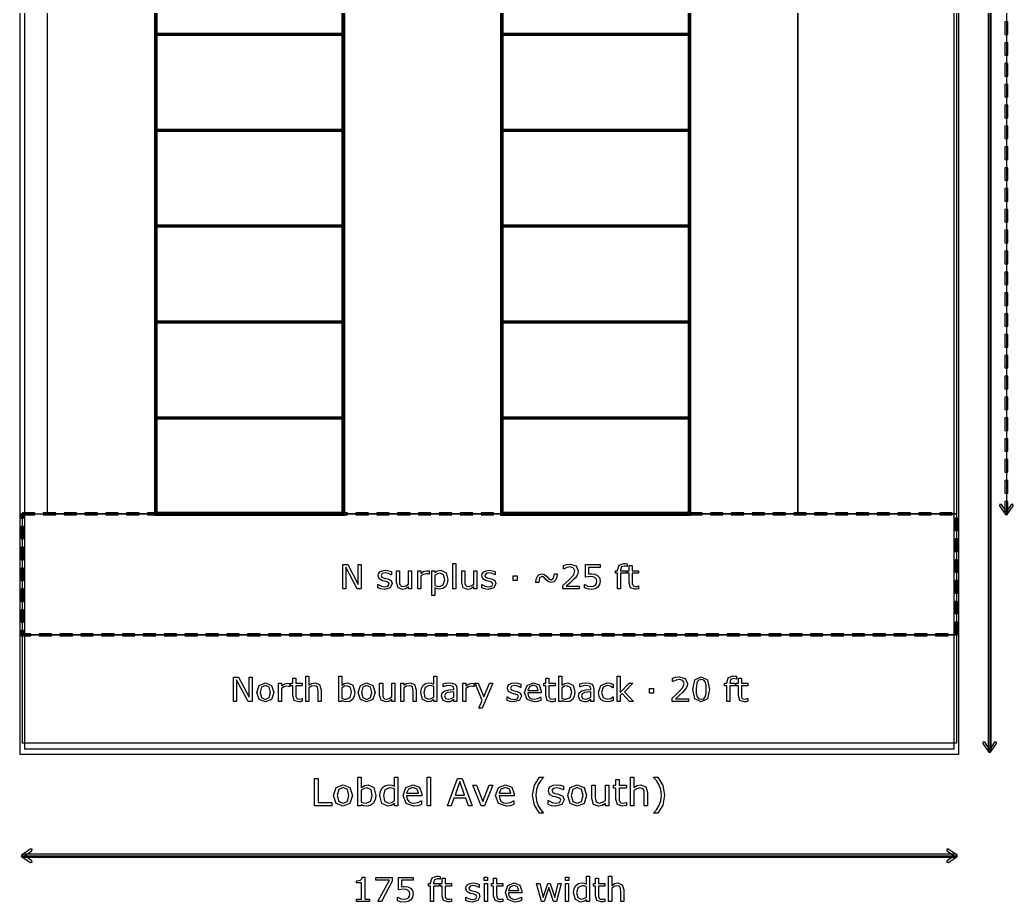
# Model space of a CAD drawing. Extents: x -17 to 192, y 167 to 459.
# Drawn here: x 94.6 to 157.6, y 314 to 370 of the extents above; entities that cross this region are included whole.
import ezdxf

# ---------------------------------------------------------------- set-up
doc = ezdxf.new("R2010")
doc.units = 0
doc.header["$MEASUREMENT"] = 0
doc.layers.add('Layer 1', color=7, linetype='Continuous')

msp = doc.modelspace()

# ---------------------------------------------------------------- linework, layer by layer
at = {"layer": 'Layer 1', "color": 7}
for points in [[(94.562067, 443.071168), (94.562067, 323.426942), (154.145953, 323.426942), (154.145953, 443.071168), (94.562067, 443.071168)], [(94.879361, 442.753876), (153.828659, 442.753876), (153.828659, 323.744236), (94.879361, 323.744236), (94.879361, 442.753876)], [(156.011469, 442.912522), (156.011469, 323.585589), (156.196471, 323.585589), (156.196471, 442.912522), (156.011469, 442.912522)], [(103.094869, 436.125865), (103.094869, 338.574319), (115.186106, 338.574319), (115.186106, 436.125865), (103.094869, 436.125865)], [(125.055258, 436.125865), (125.055258, 338.574319), (137.146495, 338.574319), (137.146495, 436.125865), (125.055258, 436.125865)], [(94.720714, 338.66682), (153.987306, 338.66682), (153.987306, 330.993913), (94.720714, 330.993913), (94.720714, 338.66682)], [(94.654568, 331.258496), (94.654568, 330.927767), (95.24988, 330.927767), (95.24988, 331.060059), (94.78686, 331.060059), (94.78686, 331.258496), (94.654568, 331.258496)]]:
    msp.add_lwpolyline(points, close=True, dxfattribs=at)
for points in [[(156.10397, 442.912522), (156.10397, 323.585589)], [(96.308212, 436.033364), (103.18737, 436.033364), (103.18737, 338.66682), (96.308212, 338.66682), (96.308212, 436.033364)], [(103.18737, 436.033364), (115.093605, 436.033364), (115.093605, 338.66682), (103.18737, 338.66682), (103.18737, 436.033364)], [(103.279871, 435.940863), (115.001104, 435.940863), (115.001104, 338.759321), (103.279871, 338.759321), (103.279871, 435.940863)], [(115.093605, 436.033364), (125.147759, 436.033364), (125.147759, 338.66682), (115.093605, 338.66682), (115.093605, 436.033364)], [(125.147759, 436.033364), (137.053994, 436.033364), (137.053994, 338.66682), (125.147759, 338.66682), (125.147759, 436.033364)], [(125.24026, 435.940863), (136.961493, 435.940863), (136.961493, 338.759321), (125.24026, 338.759321), (125.24026, 435.940863)], [(137.053994, 436.033364), (143.933152, 436.033364), (143.933152, 338.66682), (137.053994, 338.66682), (137.053994, 436.033364)], [(143.933152, 436.033364), (153.987306, 436.033364), (153.987306, 338.66682), (143.933152, 338.66682), (143.933152, 436.033364)], [(157.162302, 436.033364), (157.162302, 338.66682)], [(157.069801, 369.887614), (157.069801, 369.093865), (157.254803, 369.093865), (157.254803, 369.887614), (157.069801, 369.887614)], [(103.18737, 369.146575), (103.18737, 369.041155), (115.093605, 369.041155), (115.093605, 369.146575), (103.18737, 369.146575)], [(103.18737, 369.093865), (115.093605, 369.093865)], [(125.147759, 369.146575), (125.147759, 369.041155), (137.053994, 369.041155), (137.053994, 369.146575), (125.147759, 369.146575)], [(125.147759, 369.093865), (137.053994, 369.093865)], [(157.069801, 368.564699), (157.069801, 367.77095), (157.254803, 367.77095), (157.254803, 368.564699), (157.069801, 368.564699)], [(157.069801, 367.241784), (157.069801, 366.448035), (157.254803, 366.448035), (157.254803, 367.241784), (157.069801, 367.241784)], [(157.069801, 365.918869), (157.069801, 365.12512), (157.254803, 365.12512), (157.254803, 365.918869), (157.069801, 365.918869)], [(157.069801, 364.595954), (157.069801, 363.802205), (157.254803, 363.802205), (157.254803, 364.595954), (157.069801, 364.595954)], [(103.18737, 363.061166), (103.18737, 362.955746), (115.093605, 362.955746), (115.093605, 363.061166), (103.18737, 363.061166)], [(125.147759, 363.061166), (125.147759, 362.955746), (137.053994, 362.955746), (137.053994, 363.061166), (125.147759, 363.061166)], [(157.069801, 363.273039), (157.069801, 362.47929), (157.254803, 362.47929), (157.254803, 363.273039), (157.069801, 363.273039)], [(103.18737, 363.008456), (115.093605, 363.008456)], [(125.147759, 363.008456), (137.053994, 363.008456)], [(157.069801, 361.950124), (157.069801, 361.156375), (157.254803, 361.156375), (157.254803, 361.950124), (157.069801, 361.950124)], [(157.069801, 360.627209), (157.069801, 359.83346), (157.254803, 359.83346), (157.254803, 360.627209), (157.069801, 360.627209)], [(157.069801, 359.304294), (157.069801, 358.510545), (157.254803, 358.510545), (157.254803, 359.304294), (157.069801, 359.304294)], [(157.069801, 357.981379), (157.069801, 357.18763), (157.254803, 357.18763), (157.254803, 357.981379), (157.069801, 357.981379)], [(103.18737, 356.975757), (103.18737, 356.870337), (115.093605, 356.870337), (115.093605, 356.975757), (103.18737, 356.975757)], [(103.18737, 356.923047), (115.093605, 356.923047)], [(125.147759, 356.975757), (125.147759, 356.870337), (137.053994, 356.870337), (137.053994, 356.975757), (125.147759, 356.975757)], [(125.147759, 356.923047), (137.053994, 356.923047)], [(157.069801, 356.658464), (157.069801, 355.864715), (157.254803, 355.864715), (157.254803, 356.658464), (157.069801, 356.658464)], [(157.069801, 355.335549), (157.069801, 354.5418), (157.254803, 354.5418), (157.254803, 355.335549), (157.069801, 355.335549)], [(157.069801, 354.012634), (157.069801, 353.218885), (157.254803, 353.218885), (157.254803, 354.012634), (157.069801, 354.012634)], [(157.069801, 352.689719), (157.069801, 351.89597), (157.254803, 351.89597), (157.254803, 352.689719), (157.069801, 352.689719)], [(157.069801, 351.366804), (157.069801, 350.573055), (157.254803, 350.573055), (157.254803, 351.366804), (157.069801, 351.366804)], [(103.18737, 350.890348), (103.18737, 350.784928), (115.093605, 350.784928), (115.093605, 350.890348), (103.18737, 350.890348)], [(103.18737, 350.837638), (115.093605, 350.837638)], [(125.147759, 350.890348), (125.147759, 350.784928), (137.053994, 350.784928), (137.053994, 350.890348), (125.147759, 350.890348)], [(125.147759, 350.837638), (137.053994, 350.837638)], [(157.069801, 350.043889), (157.069801, 349.25014), (157.254803, 349.25014), (157.254803, 350.043889), (157.069801, 350.043889)], [(157.069801, 348.720974), (157.069801, 347.927225), (157.254803, 347.927225), (157.254803, 348.720974), (157.069801, 348.720974)], [(157.069801, 347.398059), (157.069801, 346.60431), (157.254803, 346.60431), (157.254803, 347.398059), (157.069801, 347.398059)], [(157.069801, 346.075144), (157.069801, 345.281395), (157.254803, 345.281395), (157.254803, 346.075144), (157.069801, 346.075144)], [(103.18737, 344.804939), (103.18737, 344.699519), (115.093605, 344.699519), (115.093605, 344.804939), (103.18737, 344.804939)], [(125.147759, 344.804939), (125.147759, 344.699519), (137.053994, 344.699519), (137.053994, 344.804939), (125.147759, 344.804939)], [(103.18737, 344.752229), (115.093605, 344.752229)], [(125.147759, 344.752229), (137.053994, 344.752229)], [(157.069801, 344.752229), (157.069801, 343.95848), (157.254803, 343.95848), (157.254803, 344.752229), (157.069801, 344.752229)], [(157.069801, 343.429314), (157.069801, 342.635565), (157.254803, 342.635565), (157.254803, 343.429314), (157.069801, 343.429314)], [(157.069801, 342.106399), (157.069801, 341.31265), (157.254803, 341.31265), (157.254803, 342.106399), (157.069801, 342.106399)], [(157.069801, 340.783484), (157.069801, 339.989735), (157.254803, 339.989735), (157.254803, 340.783484), (157.069801, 340.783484)], [(156.753542, 339.280219), (156.73391, 339.184101), (157.10443, 338.628064), (157.162307, 338.597008), (157.220185, 338.628064), (157.590704, 339.184101), (157.571072, 339.280219), (157.474954, 339.261089), (157.162302, 338.792394), (156.84966, 339.261097), (156.753542, 339.280227), (156.753542, 339.280219)], [(157.069801, 339.460569), (157.069801, 338.66682), (157.254803, 338.66682), (157.254803, 339.460569), (157.069801, 339.460569)], [(94.720714, 338.732966), (94.720714, 338.66682), (94.654568, 338.66682), (94.654568, 338.402237), (94.78686, 338.402237), (94.78686, 338.600674), (95.514463, 338.600674), (95.514463, 338.732966), (94.720714, 338.732966)], [(96.043629, 338.732966), (96.043629, 338.600674), (96.837378, 338.600674), (96.837378, 338.732966), (96.043629, 338.732966)], [(97.366544, 338.732966), (97.366544, 338.600674), (98.160293, 338.600674), (98.160293, 338.732966), (97.366544, 338.732966)], [(98.689459, 338.732966), (98.689459, 338.600674), (99.483208, 338.600674), (99.483208, 338.732966), (98.689459, 338.732966)], [(100.012374, 338.732966), (100.012374, 338.600674), (100.806123, 338.600674), (100.806123, 338.732966), (100.012374, 338.732966)], [(101.335289, 338.732966), (101.335289, 338.600674), (102.129038, 338.600674), (102.129038, 338.732966), (101.335289, 338.732966)], [(102.658204, 338.732966), (102.658204, 338.600674), (103.451953, 338.600674), (103.451953, 338.732966), (102.658204, 338.732966)], [(103.981119, 338.732966), (103.981119, 338.600674), (104.774868, 338.600674), (104.774868, 338.732966), (103.981119, 338.732966)], [(105.304034, 338.732966), (105.304034, 338.600674), (106.097783, 338.600674), (106.097783, 338.732966), (105.304034, 338.732966)], [(106.626949, 338.732966), (106.626949, 338.600674), (107.420698, 338.600674), (107.420698, 338.732966), (106.626949, 338.732966)], [(107.949864, 338.732966), (107.949864, 338.600674), (108.743613, 338.600674), (108.743613, 338.732966), (107.949864, 338.732966)], [(109.272779, 338.732966), (109.272779, 338.600674), (110.066528, 338.600674), (110.066528, 338.732966), (109.272779, 338.732966)], [(110.595694, 338.732966), (110.595694, 338.600674), (111.389443, 338.600674), (111.389443, 338.732966), (110.595694, 338.732966)], [(111.918609, 338.732966), (111.918609, 338.600674), (112.712358, 338.600674), (112.712358, 338.732966), (111.918609, 338.732966)], [(113.241524, 338.732966), (113.241524, 338.600674), (114.035273, 338.600674), (114.035273, 338.732966), (113.241524, 338.732966)], [(114.564439, 338.732966), (114.564439, 338.600674), (115.358188, 338.600674), (115.358188, 338.732966), (114.564439, 338.732966)], [(115.887354, 338.732966), (115.887354, 338.600674), (116.681103, 338.600674), (116.681103, 338.732966), (115.887354, 338.732966)], [(117.210269, 338.732966), (117.210269, 338.600674), (118.004018, 338.600674), (118.004018, 338.732966), (117.210269, 338.732966)], [(118.533184, 338.732966), (118.533184, 338.600674), (119.326933, 338.600674), (119.326933, 338.732966), (118.533184, 338.732966)], [(119.856099, 338.732966), (119.856099, 338.600674), (120.649848, 338.600674), (120.649848, 338.732966), (119.856099, 338.732966)], [(121.179014, 338.732966), (121.179014, 338.600674), (121.972763, 338.600674), (121.972763, 338.732966), (121.179014, 338.732966)], [(122.501929, 338.732966), (122.501929, 338.600674), (123.295678, 338.600674), (123.295678, 338.732966), (122.501929, 338.732966)], [(123.824844, 338.732966), (123.824844, 338.600674), (124.618593, 338.600674), (124.618593, 338.732966), (123.824844, 338.732966)], [(125.147759, 338.732966), (125.147759, 338.600674), (125.941508, 338.600674), (125.941508, 338.732966), (125.147759, 338.732966)], [(126.470674, 338.732966), (126.470674, 338.600674), (127.264423, 338.600674), (127.264423, 338.732966), (126.470674, 338.732966)], [(127.793589, 338.732966), (127.793589, 338.600674), (128.587338, 338.600674), (128.587338, 338.732966), (127.793589, 338.732966)], [(129.116504, 338.732966), (129.116504, 338.600674), (129.910253, 338.600674), (129.910253, 338.732966), (129.116504, 338.732966)], [(130.439419, 338.732966), (130.439419, 338.600674), (131.233168, 338.600674), (131.233168, 338.732966), (130.439419, 338.732966)], [(131.762334, 338.732966), (131.762334, 338.600674), (132.556083, 338.600674), (132.556083, 338.732966), (131.762334, 338.732966)], [(133.085249, 338.732966), (133.085249, 338.600674), (133.878998, 338.600674), (133.878998, 338.732966), (133.085249, 338.732966)], [(134.408164, 338.732966), (134.408164, 338.600674), (135.201913, 338.600674), (135.201913, 338.732966), (134.408164, 338.732966)], [(135.731079, 338.732966), (135.731079, 338.600674), (136.524828, 338.600674), (136.524828, 338.732966), (135.731079, 338.732966)], [(137.053994, 338.732966), (137.053994, 338.600674), (137.847743, 338.600674), (137.847743, 338.732966), (137.053994, 338.732966)], [(138.376909, 338.732966), (138.376909, 338.600674), (139.170658, 338.600674), (139.170658, 338.732966), (138.376909, 338.732966)], [(139.699824, 338.732966), (139.699824, 338.600674), (140.493573, 338.600674), (140.493573, 338.732966), (139.699824, 338.732966)], [(141.022739, 338.732966), (141.022739, 338.600674), (141.816488, 338.600674), (141.816488, 338.732966), (141.022739, 338.732966)], [(142.345654, 338.732966), (142.345654, 338.600674), (143.139403, 338.600674), (143.139403, 338.732966), (142.345654, 338.732966)], [(143.668569, 338.732966), (143.668569, 338.600674), (144.462318, 338.600674), (144.462318, 338.732966), (143.668569, 338.732966)], [(144.991484, 338.732966), (144.991484, 338.600674), (145.785233, 338.600674), (145.785233, 338.732966), (144.991484, 338.732966)], [(146.314399, 338.732966), (146.314399, 338.600674), (147.108148, 338.600674), (147.108148, 338.732966), (146.314399, 338.732966)], [(147.637314, 338.732966), (147.637314, 338.600674), (148.431063, 338.600674), (148.431063, 338.732966), (147.637314, 338.732966)], [(148.960229, 338.732966), (148.960229, 338.600674), (149.753978, 338.600674), (149.753978, 338.732966), (148.960229, 338.732966)], [(150.283144, 338.732966), (150.283144, 338.600674), (151.076893, 338.600674), (151.076893, 338.732966), (150.283144, 338.732966)], [(151.606059, 338.732966), (151.606059, 338.600674), (152.399808, 338.600674), (152.399808, 338.732966), (151.606059, 338.732966)], [(152.928974, 338.732966), (152.928974, 338.600674), (153.722723, 338.600674), (153.722723, 338.732966), (152.928974, 338.732966)], [(94.654568, 337.873071), (94.654568, 337.079322), (94.78686, 337.079322), (94.78686, 337.873071), (94.654568, 337.873071)], [(153.92116, 338.402237), (153.92116, 337.608488), (154.053452, 337.608488), (154.053452, 338.402237), (153.92116, 338.402237)], [(153.92116, 337.079322), (153.92116, 336.285573), (154.053452, 336.285573), (154.053452, 337.079322), (153.92116, 337.079322)], [(94.654568, 336.550156), (94.654568, 335.756407), (94.78686, 335.756407), (94.78686, 336.550156), (94.654568, 336.550156)], [(116.225316, 333.904326), (115.972103, 333.904326), (115.242433, 335.280986), (115.242433, 333.904326), (115.051229, 333.904326), (115.051229, 335.443249), (115.368523, 335.443249), (116.034116, 334.18648), (116.034116, 335.443249), (116.225316, 335.443249), (116.225316, 333.904326)], [(122.22391, 333.904326), (122.029606, 333.904326), (122.029606, 335.512496), (122.22391, 335.512496), (122.22391, 333.904326)], [(130.058046, 333.904326), (129.016251, 333.904326), (129.016251, 334.120334), (129.233294, 334.306368), (129.436898, 334.49137), (129.708715, 334.796259), (129.782094, 335.041207), (129.702513, 335.228276), (129.482372, 335.296488), (129.278767, 335.263415), (129.064828, 335.16213), (129.054483, 335.16213), (129.054483, 335.37917), (129.249822, 335.445316), (129.487531, 335.475288), (129.858569, 335.360567), (129.992927, 335.051542), (129.9702, 334.88721), (129.905088, 334.743552), (129.810003, 334.617459), (129.678746, 334.48), (129.450336, 334.269162), (129.230195, 334.08106), (130.058049, 334.08106), (130.058046, 333.904326)], [(131.391299, 334.393185), (131.352024, 334.187512), (131.244537, 334.022147), (131.066769, 333.910528), (130.82906, 333.872288), (130.586181, 333.899159), (130.388775, 333.962204), (130.388775, 334.180278), (130.403248, 334.180278), (130.601685, 334.088293), (130.824927, 334.051088), (130.966521, 334.071751), (131.08951, 334.144099), (131.157722, 334.250551), (131.181508, 334.394212), (131.153603, 334.528573), (131.078154, 334.616422), (130.946897, 334.671199), (130.775331, 334.687735), (130.599632, 334.675326), (130.454937, 334.650535), (130.454937, 335.443252), (131.380977, 335.443252), (131.380977, 335.262383), (130.654409, 335.262383), (130.654409, 334.853107), (130.745359, 334.859299), (130.825975, 334.861415), (131.045081, 334.83972), (131.217682, 334.765306), (131.345838, 334.618544), (131.391315, 334.393236), (131.391299, 334.393185)], [(133.09765, 335.324393), (133.087305, 335.324393), (133.003591, 335.342993), (132.91264, 335.353339), (132.73074, 335.29753), (132.674928, 335.098058), (132.674928, 335.058784), (133.025294, 335.058784), (133.025294, 334.895486), (132.68113, 334.895486), (132.68113, 333.904326), (132.486826, 333.904326), (132.486826, 334.895478), (132.355569, 334.895478), (132.355569, 335.058776), (132.486826, 335.058776), (132.486826, 335.097016), (132.589145, 335.412243), (132.884735, 335.52283), (133.001522, 335.516639), (133.097639, 335.502167), (133.09765, 335.324393)], [(133.820086, 333.914661), (133.700198, 333.890901), (133.585475, 333.881588), (133.316759, 333.976674), (133.224774, 334.281563), (133.224774, 334.895478), (133.093517, 334.895478), (133.093517, 335.058776), (133.224774, 335.058776), (133.224774, 335.390539), (133.419079, 335.390539), (133.419079, 335.058776), (133.820086, 335.058776), (133.820086, 334.895478), (133.419079, 334.895478), (133.419079, 334.369413), (133.423206, 334.226787), (133.452146, 334.131703), (133.514157, 334.070725), (133.636113, 334.052125), (133.735332, 334.065566), (133.809746, 334.089325), (133.820091, 334.089325), (133.820086, 333.914661)], [(153.92116, 335.756407), (153.92116, 334.962658), (154.053452, 334.962658), (154.053452, 335.756407), (153.92116, 335.756407)], [(94.654568, 335.227241), (94.654568, 334.433492), (94.78686, 334.433492), (94.78686, 335.227241), (94.654568, 335.227241)], [(118.187985, 334.237121), (118.056728, 333.977705), (117.70016, 333.87642), (117.464517, 333.906392), (117.285717, 333.973573), (117.285717, 334.191647), (117.296063, 334.191647), (117.500702, 334.08106), (117.716707, 334.040753), (117.917211, 334.082094), (117.989559, 334.212316), (117.950284, 334.315671), (117.79939, 334.375614), (117.690871, 334.39731), (117.569946, 334.424181), (117.35394, 334.542005), (117.290895, 334.734241), (117.319833, 334.868599), (117.409751, 334.981253), (117.55651, 335.057736), (117.757017, 335.086673), (117.965788, 335.060824), (118.142522, 334.999848), (118.142522, 334.792108), (118.132177, 334.792108), (117.95131, 334.884093), (117.742539, 334.922333), (117.562704, 334.880992), (117.489325, 334.760069), (117.533767, 334.652583), (117.674326, 334.593671), (117.794214, 334.568879), (117.905837, 334.546151), (118.114608, 334.439699), (118.187988, 334.237126), (118.187985, 334.237121)], [(119.423051, 333.904326), (119.228749, 333.904326), (119.228749, 334.032485), (119.040646, 333.913629), (118.842209, 333.872288), (118.559023, 333.982875), (118.457736, 334.309469), (118.457736, 335.058776), (118.65204, 335.058776), (118.65204, 334.401454), (118.660295, 334.250557), (118.695434, 334.144104), (118.767782, 334.077959), (118.896972, 334.057295), (119.061302, 334.096567), (119.228736, 334.19682), (119.228736, 335.058781), (119.423037, 335.058781), (119.423051, 333.904326)], [(120.525825, 334.846903), (120.51548, 334.846903), (120.430728, 334.861376), (120.334611, 334.866535), (120.160978, 334.826228), (119.999749, 334.723909), (119.999749, 333.904326), (119.805445, 333.904326), (119.805445, 335.058776), (119.999749, 335.058776), (119.999749, 334.888244), (120.203354, 335.019501), (120.38422, 335.058776), (120.457602, 335.05568), (120.525814, 335.046393), (120.525825, 334.846903)], [(121.724716, 334.495505), (121.68441, 334.238156), (121.570721, 334.041785), (121.40949, 333.922929), (121.214153, 333.881588), (121.050855, 333.90122), (120.903062, 333.962198), (120.903062, 333.478509), (120.70876, 333.478509), (120.70876, 335.05877), (120.903062, 335.05877), (120.903062, 334.937848), (121.076694, 335.046369), (121.2834, 335.090811), (121.607927, 334.932681), (121.724716, 334.4955), (121.724716, 334.495505)], [(121.524213, 334.490346), (121.4529, 334.802472), (121.233791, 334.905826), (121.065325, 334.869652), (120.903062, 334.774566), (120.903062, 334.120345), (121.044656, 334.069701), (121.180049, 334.05626), (121.433262, 334.165813), (121.524213, 334.49034), (121.524213, 334.490346)], [(123.565428, 333.904326), (123.371126, 333.904326), (123.371126, 334.032485), (123.183024, 333.913629), (122.984587, 333.872288), (122.701401, 333.982875), (122.600113, 334.309469), (122.600113, 335.058776), (122.794418, 335.058776), (122.794418, 334.401454), (122.802673, 334.250557), (122.837812, 334.144104), (122.910159, 334.077959), (123.03935, 334.057295), (123.20368, 334.096567), (123.371113, 334.19682), (123.371113, 335.058781), (123.565415, 335.058781), (123.565428, 333.904326)], [(124.772588, 334.237121), (124.641331, 333.977705), (124.284763, 333.87642), (124.04912, 333.906392), (123.870318, 333.973573), (123.870318, 334.191647), (123.880663, 334.191647), (124.0853, 334.08106), (124.301308, 334.040753), (124.501811, 334.082094), (124.574159, 334.212316), (124.534884, 334.315671), (124.38399, 334.375614), (124.275469, 334.39731), (124.154546, 334.424181), (123.938541, 334.542005), (123.875496, 334.734241), (123.904433, 334.868599), (123.994349, 334.981253), (124.141111, 335.057736), (124.341614, 335.086673), (124.550389, 335.060824), (124.727122, 334.999848), (124.727122, 334.792108), (124.716777, 334.792108), (124.535911, 334.884093), (124.327139, 334.922333), (124.147305, 334.880992), (124.073925, 334.760069), (124.118364, 334.652583), (124.258924, 334.593671), (124.378815, 334.568879), (124.490434, 334.546151), (124.699209, 334.439699), (124.772588, 334.237126), (124.772588, 334.237121)], [(126.11204, 334.432457), (125.865028, 334.432457), (125.865028, 334.724946), (126.11204, 334.724946), (126.11204, 334.432457)], [(128.656585, 334.862405), (128.632799, 334.660869), (128.565621, 334.484136), (128.450898, 334.359078), (128.280366, 334.313604), (128.107768, 334.353911), (127.945505, 334.500672), (127.792541, 334.662936), (127.693323, 334.696009), (127.544495, 334.605058), (127.483516, 334.31257), (127.310918, 334.31257), (127.333646, 334.513073), (127.400823, 334.690841), (127.516579, 334.81383), (127.687113, 334.861373), (127.858676, 334.821064), (128.023009, 334.674305), (128.158401, 334.525477), (128.274156, 334.478969), (128.430218, 334.583354), (128.48396, 334.862405), (128.656585, 334.862405)], [(153.92116, 334.433492), (153.92116, 333.639743), (154.053452, 333.639743), (154.053452, 334.433492), (153.92116, 334.433492)], [(94.654568, 333.904326), (94.654568, 333.110577), (94.78686, 333.110577), (94.78686, 333.904326), (94.654568, 333.904326)], [(153.92116, 333.110577), (153.92116, 332.316828), (154.053452, 332.316828), (154.053452, 333.110577), (153.92116, 333.110577)], [(94.654568, 332.581411), (94.654568, 331.787662), (94.78686, 331.787662), (94.78686, 332.581411), (94.654568, 332.581411)], [(153.92116, 331.787662), (153.92116, 330.993913), (154.053452, 330.993913), (154.053452, 331.787662), (153.92116, 331.787662)], [(94.720714, 330.993913), (153.987306, 330.993913), (153.987306, 324.114755), (94.720714, 324.114755), (94.720714, 330.993913)], [(95.779046, 331.060059), (95.779046, 330.927767), (96.572795, 330.927767), (96.572795, 331.060059), (95.779046, 331.060059)], [(97.101961, 331.060059), (97.101961, 330.927767), (97.89571, 330.927767), (97.89571, 331.060059), (97.101961, 331.060059)], [(98.424876, 331.060059), (98.424876, 330.927767), (99.218625, 330.927767), (99.218625, 331.060059), (98.424876, 331.060059)], [(99.747791, 331.060059), (99.747791, 330.927767), (100.54154, 330.927767), (100.54154, 331.060059), (99.747791, 331.060059)], [(101.070706, 331.060059), (101.070706, 330.927767), (101.864455, 330.927767), (101.864455, 331.060059), (101.070706, 331.060059)], [(102.393621, 331.060059), (102.393621, 330.927767), (103.18737, 330.927767), (103.18737, 331.060059), (102.393621, 331.060059)], [(103.716536, 331.060059), (103.716536, 330.927767), (104.510285, 330.927767), (104.510285, 331.060059), (103.716536, 331.060059)], [(105.039451, 331.060059), (105.039451, 330.927767), (105.8332, 330.927767), (105.8332, 331.060059), (105.039451, 331.060059)], [(106.362366, 331.060059), (106.362366, 330.927767), (107.156115, 330.927767), (107.156115, 331.060059), (106.362366, 331.060059)], [(107.685281, 331.060059), (107.685281, 330.927767), (108.47903, 330.927767), (108.47903, 331.060059), (107.685281, 331.060059)], [(109.008196, 331.060059), (109.008196, 330.927767), (109.801945, 330.927767), (109.801945, 331.060059), (109.008196, 331.060059)], [(110.331111, 331.060059), (110.331111, 330.927767), (111.12486, 330.927767), (111.12486, 331.060059), (110.331111, 331.060059)], [(111.654026, 331.060059), (111.654026, 330.927767), (112.447775, 330.927767), (112.447775, 331.060059), (111.654026, 331.060059)], [(112.976941, 331.060059), (112.976941, 330.927767), (113.77069, 330.927767), (113.77069, 331.060059), (112.976941, 331.060059)], [(114.299856, 331.060059), (114.299856, 330.927767), (115.093605, 330.927767), (115.093605, 331.060059), (114.299856, 331.060059)], [(115.622771, 331.060059), (115.622771, 330.927767), (116.41652, 330.927767), (116.41652, 331.060059), (115.622771, 331.060059)], [(116.945686, 331.060059), (116.945686, 330.927767), (117.739435, 330.927767), (117.739435, 331.060059), (116.945686, 331.060059)], [(118.268601, 331.060059), (118.268601, 330.927767), (119.06235, 330.927767), (119.06235, 331.060059), (118.268601, 331.060059)], [(119.591516, 331.060059), (119.591516, 330.927767), (120.385265, 330.927767), (120.385265, 331.060059), (119.591516, 331.060059)], [(120.914431, 331.060059), (120.914431, 330.927767), (121.70818, 330.927767), (121.70818, 331.060059), (120.914431, 331.060059)], [(122.237346, 331.060059), (122.237346, 330.927767), (123.031095, 330.927767), (123.031095, 331.060059), (122.237346, 331.060059)], [(123.560261, 331.060059), (123.560261, 330.927767), (124.35401, 330.927767), (124.35401, 331.060059), (123.560261, 331.060059)], [(124.883176, 331.060059), (124.883176, 330.927767), (125.676925, 330.927767), (125.676925, 331.060059), (124.883176, 331.060059)], [(126.206091, 331.060059), (126.206091, 330.927767), (126.99984, 330.927767), (126.99984, 331.060059), (126.206091, 331.060059)], [(127.529006, 331.060059), (127.529006, 330.927767), (128.322755, 330.927767), (128.322755, 331.060059), (127.529006, 331.060059)], [(128.851921, 331.060059), (128.851921, 330.927767), (129.64567, 330.927767), (129.64567, 331.060059), (128.851921, 331.060059)], [(130.174836, 331.060059), (130.174836, 330.927767), (130.968585, 330.927767), (130.968585, 331.060059), (130.174836, 331.060059)], [(131.497751, 331.060059), (131.497751, 330.927767), (132.2915, 330.927767), (132.2915, 331.060059), (131.497751, 331.060059)], [(132.820666, 331.060059), (132.820666, 330.927767), (133.614415, 330.927767), (133.614415, 331.060059), (132.820666, 331.060059)], [(134.143581, 331.060059), (134.143581, 330.927767), (134.93733, 330.927767), (134.93733, 331.060059), (134.143581, 331.060059)], [(135.466496, 331.060059), (135.466496, 330.927767), (136.260245, 330.927767), (136.260245, 331.060059), (135.466496, 331.060059)], [(136.789411, 331.060059), (136.789411, 330.927767), (137.58316, 330.927767), (137.58316, 331.060059), (136.789411, 331.060059)], [(138.112326, 331.060059), (138.112326, 330.927767), (138.906075, 330.927767), (138.906075, 331.060059), (138.112326, 331.060059)], [(139.435241, 331.060059), (139.435241, 330.927767), (140.22899, 330.927767), (140.22899, 331.060059), (139.435241, 331.060059)], [(140.758156, 331.060059), (140.758156, 330.927767), (141.551905, 330.927767), (141.551905, 331.060059), (140.758156, 331.060059)], [(142.081071, 331.060059), (142.081071, 330.927767), (142.87482, 330.927767), (142.87482, 331.060059), (142.081071, 331.060059)], [(143.403986, 331.060059), (143.403986, 330.927767), (144.197735, 330.927767), (144.197735, 331.060059), (143.403986, 331.060059)], [(144.726901, 331.060059), (144.726901, 330.927767), (145.52065, 330.927767), (145.52065, 331.060059), (144.726901, 331.060059)], [(146.049816, 331.060059), (146.049816, 330.927767), (146.843565, 330.927767), (146.843565, 331.060059), (146.049816, 331.060059)], [(147.372731, 331.060059), (147.372731, 330.927767), (148.16648, 330.927767), (148.16648, 331.060059), (147.372731, 331.060059)], [(148.695646, 331.060059), (148.695646, 330.927767), (149.489395, 330.927767), (149.489395, 331.060059), (148.695646, 331.060059)], [(150.018561, 331.060059), (150.018561, 330.927767), (150.81231, 330.927767), (150.81231, 331.060059), (150.018561, 331.060059)], [(151.341476, 331.060059), (151.341476, 330.927767), (152.135225, 330.927767), (152.135225, 331.060059), (151.341476, 331.060059)], [(152.664391, 331.060059), (152.664391, 330.927767), (153.45814, 330.927767), (153.45814, 331.060059), (152.664391, 331.060059)], [(109.296549, 326.760585), (109.043335, 326.760585), (108.313666, 328.137245), (108.313666, 326.760585), (108.122462, 326.760585), (108.122462, 328.299508), (108.439755, 328.299508), (109.105348, 327.042739), (109.105348, 328.299508), (109.296549, 328.299508), (109.296549, 326.760585)], [(110.674241, 327.337294), (110.529548, 326.891842), (110.141976, 326.728547), (109.752336, 326.891842), (109.608675, 327.337294), (109.752336, 327.782743), (110.141976, 327.947076), (110.529548, 327.782743), (110.674241, 327.337294), (110.674241, 327.337294)], [(110.473737, 327.337294), (110.385888, 327.670089), (110.141976, 327.779642), (109.895996, 327.670089), (109.809179, 327.337294), (109.897028, 327.007597), (110.141976, 326.895977), (110.384853, 327.006565), (110.473737, 327.337294), (110.473737, 327.337294)], [(111.695367, 327.703162), (111.685022, 327.703162), (111.600271, 327.717635), (111.504153, 327.722794), (111.33052, 327.682487), (111.169291, 327.580168), (111.169291, 326.760585), (110.974987, 326.760585), (110.974987, 327.915035), (111.169291, 327.915035), (111.169291, 327.744503), (111.372896, 327.87576), (111.553762, 327.915035), (111.627144, 327.911939), (111.695357, 327.902652), (111.695367, 327.703162)], [(112.477747, 326.77092), (112.357859, 326.74716), (112.243136, 326.737847), (111.97442, 326.832933), (111.882435, 327.137822), (111.882435, 327.751737), (111.751178, 327.751737), (111.751178, 327.915035), (111.882435, 327.915035), (111.882435, 328.246798), (112.07674, 328.246798), (112.07674, 327.915035), (112.477747, 327.915035), (112.477747, 327.751737), (112.07674, 327.751737), (112.07674, 327.225672), (112.080867, 327.083046), (112.109807, 326.987962), (112.171818, 326.926984), (112.293774, 326.908384), (112.392993, 326.921825), (112.467407, 326.945584), (112.477752, 326.945584), (112.477747, 326.77092)], [(113.677673, 326.760585), (113.483369, 326.760585), (113.483369, 327.41791), (113.474082, 327.566738), (113.439974, 327.676291), (113.365561, 327.74037), (113.239471, 327.762066), (113.073072, 327.722791), (112.906673, 327.622538), (112.906673, 326.760585), (112.712358, 326.760585), (112.712358, 328.368755), (112.90666, 328.368755), (112.90666, 327.786879), (113.094762, 327.9047), (113.294234, 327.947076), (113.579486, 327.834419), (113.677673, 327.509892), (113.677673, 326.760585)], [(115.811906, 327.346594), (115.770564, 327.086146), (115.661011, 326.891842), (115.499782, 326.768853), (115.306512, 326.728547), (115.134946, 326.752306), (114.990251, 326.814319), (114.97785, 326.760585), (114.795949, 326.760585), (114.795949, 328.368755), (114.990251, 328.368755), (114.990251, 327.794112), (115.163884, 327.903666), (115.370589, 327.947076), (115.69305, 327.78998), (115.811906, 327.346594), (115.811906, 327.346594)], [(115.611402, 327.341435), (115.54319, 327.654595), (115.323049, 327.762082), (115.151483, 327.724874), (114.990251, 327.630822), (114.990251, 326.969365), (115.131845, 326.917689), (115.267238, 326.903216), (115.519417, 327.008637), (115.611402, 327.341432), (115.611402, 327.341435)], [(117.098647, 327.337307), (116.953954, 326.891855), (116.566382, 326.72856), (116.176742, 326.891855), (116.033081, 327.337307), (116.176742, 327.782756), (116.566382, 327.947089), (116.953954, 327.782756), (117.098647, 327.337307), (117.098647, 327.337307)], [(116.898143, 327.337307), (116.810294, 327.670102), (116.566382, 327.779656), (116.320402, 327.670102), (116.233585, 327.337307), (116.321434, 327.00761), (116.566382, 326.895991), (116.809259, 327.006578), (116.898143, 327.337307), (116.898143, 327.337307)], [(118.35645, 326.760585), (118.162149, 326.760585), (118.162149, 326.888744), (117.974046, 326.769888), (117.775609, 326.728547), (117.492423, 326.839134), (117.391135, 327.165728), (117.391135, 327.915035), (117.58544, 327.915035), (117.58544, 327.257713), (117.593695, 327.106816), (117.628834, 327.000363), (117.701182, 326.934218), (117.830372, 326.913554), (117.994702, 326.952826), (118.162135, 327.053079), (118.162135, 327.91504), (118.356437, 327.91504), (118.35645, 326.760585)], [(119.70417, 326.760585), (119.509868, 326.760585), (119.509868, 327.41791), (119.500555, 327.566738), (119.466448, 327.676291), (119.392034, 327.74037), (119.265944, 327.762066), (119.099545, 327.722791), (118.933149, 327.622538), (118.933149, 326.760585), (118.738844, 326.760585), (118.738844, 327.915035), (118.933149, 327.915035), (118.933149, 327.786879), (119.121251, 327.9047), (119.320721, 327.947076), (119.605975, 327.834419), (119.70416, 327.509892), (119.70417, 326.760585)], [(121.014684, 326.760585), (120.82038, 326.760585), (120.82038, 326.881507), (120.645713, 326.768853), (120.44831, 326.728547), (120.119647, 326.887709), (119.998725, 327.329026), (120.040066, 327.590508), (120.153755, 327.785844), (120.317053, 327.905735), (120.511355, 327.947076), (120.672586, 327.927444), (120.82038, 327.868532), (120.82038, 328.36876), (121.014684, 328.36876), (121.014684, 326.760585)], [(120.82038, 327.044805), (120.82038, 327.707297), (120.67982, 327.755872), (120.544428, 327.769313), (120.290179, 327.655624), (120.199229, 327.333164), (120.26951, 327.020006), (120.494818, 326.913554), (120.662249, 326.949725), (120.82038, 327.044811), (120.82038, 327.044805)], [(122.294189, 326.760585), (122.100919, 326.760585), (122.100919, 326.883574), (122.030641, 326.833964), (121.945892, 326.784355), (121.83427, 326.745083), (121.686476, 326.728547), (121.421893, 326.831898), (121.313372, 327.095449), (121.369183, 327.307322), (121.530412, 327.435478), (121.783628, 327.498523), (122.100919, 327.523314), (122.100919, 327.553286), (122.07716, 327.662842), (122.011014, 327.731054), (121.911795, 327.763093), (121.790873, 327.771348), (121.620341, 327.750684), (121.426037, 327.692806), (121.415691, 327.692806), (121.415691, 327.890209), (121.580021, 327.924316), (121.791897, 327.942916), (122.003769, 327.922253), (122.160866, 327.854038), (122.260084, 327.731049), (122.294189, 327.543981), (122.294189, 326.760585)], [(123.388695, 327.703162), (123.37835, 327.703162), (123.293601, 327.717635), (123.197483, 327.722794), (123.023851, 327.682487), (122.862619, 327.580168), (122.862619, 326.760585), (122.668317, 326.760585), (122.668317, 327.915035), (122.862619, 327.915035), (122.862619, 327.744503), (123.066224, 327.87576), (123.247093, 327.915035), (123.320472, 327.911939), (123.388684, 327.902652), (123.388695, 327.703162)], [(124.570018, 327.915035), (123.896157, 326.334773), (123.688417, 326.334773), (123.903391, 326.816396), (123.443471, 327.915035), (123.654312, 327.915035), (124.008811, 327.059275), (124.366411, 327.915035), (124.570018, 327.915035)], [(126.393159, 327.09338), (126.261902, 326.833964), (125.905334, 326.732679), (125.669691, 326.762651), (125.490889, 326.829832), (125.490889, 327.047906), (125.501234, 327.047906), (125.70587, 326.937319), (125.921879, 326.897012), (126.122382, 326.938353), (126.19473, 327.068575), (126.155455, 327.17193), (126.004561, 327.231873), (125.896039, 327.253569), (125.775117, 327.28044), (125.559111, 327.398264), (125.496067, 327.5905), (125.525004, 327.724858), (125.61492, 327.837512), (125.761682, 327.913995), (125.962185, 327.942932), (126.17096, 327.917083), (126.347693, 327.856107), (126.347693, 327.648367), (126.337348, 327.648367), (126.156482, 327.740352), (125.94771, 327.778592), (125.767875, 327.737251), (125.694496, 327.616328), (125.738935, 327.508842), (125.879495, 327.44993), (125.999386, 327.425138), (126.111005, 327.40241), (126.31978, 327.295958), (126.393159, 327.093385), (126.393159, 327.09338)], [(127.637527, 327.317657), (126.786933, 327.317657), (126.818974, 327.13162), (126.906823, 327.00243), (127.033947, 326.928016), (127.197243, 326.903224), (127.43392, 326.949733), (127.604454, 327.042752), (127.6148, 327.042752), (127.6148, 326.830879), (127.414296, 326.761633), (127.199322, 326.733727), (126.75077, 326.888757), (126.589541, 327.331105), (126.743536, 327.78069), (127.150745, 327.947089), (127.510414, 327.810662), (127.637538, 327.42309), (127.637527, 327.317657)], [(127.44839, 327.466485), (127.370875, 327.703162), (127.1404, 327.786879), (126.891319, 327.694894), (126.786933, 327.466485), (127.44839, 327.466485)], [(128.531527, 326.77092), (128.411639, 326.74716), (128.296916, 326.737847), (128.0282, 326.832933), (127.936215, 327.137822), (127.936215, 327.751737), (127.804958, 327.751737), (127.804958, 327.915035), (127.936215, 327.915035), (127.936215, 328.246798), (128.13052, 328.246798), (128.13052, 327.915035), (128.531527, 327.915035), (128.531527, 327.751737), (128.13052, 327.751737), (128.13052, 327.225672), (128.134647, 327.083046), (128.163587, 326.987962), (128.225597, 326.926984), (128.347554, 326.908384), (128.446773, 326.921825), (128.521187, 326.945584), (128.531532, 326.945584), (128.531527, 326.77092)], [(129.782094, 327.346594), (129.740753, 327.086146), (129.6312, 326.891842), (129.469971, 326.768853), (129.276701, 326.728547), (129.105135, 326.752306), (128.960442, 326.814319), (128.948039, 326.760585), (128.766138, 326.760585), (128.766138, 328.368755), (128.960442, 328.368755), (128.960442, 327.794112), (129.134075, 327.903666), (129.34078, 327.947076), (129.663241, 327.78998), (129.782094, 327.346594), (129.782094, 327.346594)], [(129.581591, 327.341435), (129.513378, 327.654595), (129.293238, 327.762082), (129.121671, 327.724874), (128.960442, 327.630822), (128.960442, 326.969365), (129.102034, 326.917689), (129.237426, 326.903216), (129.489608, 327.008637), (129.581591, 327.341432), (129.581591, 327.341435)], [(130.982021, 326.760585), (130.788751, 326.760585), (130.788751, 326.883574), (130.718472, 326.833964), (130.633721, 326.784355), (130.522101, 326.745083), (130.374308, 326.728547), (130.109725, 326.831898), (130.001203, 327.095449), (130.057015, 327.307322), (130.218243, 327.435478), (130.471457, 327.498523), (130.788751, 327.523314), (130.788751, 327.553286), (130.764991, 327.662842), (130.698845, 327.731054), (130.599627, 327.763093), (130.478704, 327.771348), (130.308173, 327.750684), (130.113868, 327.692806), (130.103523, 327.692806), (130.103523, 327.890209), (130.267853, 327.924316), (130.479726, 327.942916), (130.691598, 327.922253), (130.848695, 327.854038), (130.947913, 327.731049), (130.982021, 327.543981), (130.982021, 326.760585)], [(132.209852, 326.832933), (132.024851, 326.760585), (131.839849, 326.734735), (131.610405, 326.770909), (131.431605, 326.882531), (131.314816, 327.070634), (131.273475, 327.336249), (131.428504, 327.780666), (131.839849, 327.941895), (132.034151, 327.913992), (132.209852, 327.845777), (132.209852, 327.629772), (132.199507, 327.629772), (132.01554, 327.736224), (131.831573, 327.773433), (131.570091, 327.66181), (131.475005, 327.336249), (131.568022, 327.014823), (131.831573, 326.903201), (131.951461, 326.918705), (132.061016, 326.959012), (132.140598, 327.004488), (132.199507, 327.046861), (132.209852, 327.046861), (132.209852, 326.832933)], [(133.506928, 326.760585), (133.250613, 326.760585), (132.787593, 327.265981), (132.661503, 327.14609), (132.661503, 326.760585), (132.467199, 326.760585), (132.467199, 328.368755), (132.661503, 328.368755), (132.661503, 327.337294), (133.222708, 327.915035), (133.467653, 327.915035), (132.931254, 327.381736), (133.506928, 326.760585)], [(136.986814, 326.760585), (135.945018, 326.760585), (135.945018, 326.976593), (136.162061, 327.162627), (136.365665, 327.347629), (136.637482, 327.652518), (136.710862, 327.897466), (136.63128, 328.084535), (136.411139, 328.152747), (136.207535, 328.119674), (135.993596, 328.018389), (135.98325, 328.018389), (135.98325, 328.235429), (136.178589, 328.301575), (136.416299, 328.331547), (136.787337, 328.216826), (136.921695, 327.907801), (136.898967, 327.743469), (136.833856, 327.599811), (136.73877, 327.473718), (136.607513, 327.336259), (136.379104, 327.125421), (136.158963, 326.937319), (136.986816, 326.937319), (136.986814, 326.760585)], [(138.330401, 327.530564), (138.200175, 326.921817), (137.798134, 326.728547), (137.392991, 326.924915), (137.265867, 327.528495), (137.395057, 328.134144), (137.798134, 328.330512), (138.202242, 328.131043), (138.330401, 327.530564), (138.330401, 327.530564)], [(138.058581, 327.061342), (138.107159, 327.257713), (138.1206, 327.530564), (138.107159, 327.803415), (138.057549, 327.999783), (137.958331, 328.119674), (137.798134, 328.15998), (137.636902, 328.119674), (137.536652, 327.997717), (137.488074, 327.798248), (137.475665, 327.528495), (137.487042, 327.258745), (137.535617, 327.064443), (137.631735, 326.941451), (137.798134, 326.899078), (137.959363, 326.939385), (138.058581, 327.061342), (138.058581, 327.061342)], [(140.026417, 328.180652), (140.016072, 328.180652), (139.932358, 328.199252), (139.841408, 328.209598), (139.659507, 328.153789), (139.603696, 327.954317), (139.603696, 327.915043), (139.954062, 327.915043), (139.954062, 327.751745), (139.609898, 327.751745), (139.609898, 326.760585), (139.415593, 326.760585), (139.415593, 327.751737), (139.284336, 327.751737), (139.284336, 327.915035), (139.415593, 327.915035), (139.415593, 327.953275), (139.517913, 328.268502), (139.813502, 328.379089), (139.930289, 328.372898), (140.026407, 328.358426), (140.026417, 328.180652)], [(140.748853, 326.77092), (140.628965, 326.74716), (140.514242, 326.737847), (140.245526, 326.832933), (140.153542, 327.137822), (140.153542, 327.751737), (140.022285, 327.751737), (140.022285, 327.915035), (140.153542, 327.915035), (140.153542, 328.246798), (140.347846, 328.246798), (140.347846, 327.915035), (140.748853, 327.915035), (140.748853, 327.751737), (140.347846, 327.751737), (140.347846, 327.225672), (140.351973, 327.083046), (140.380914, 326.987962), (140.442924, 326.926984), (140.564881, 326.908384), (140.664099, 326.921825), (140.738513, 326.945584), (140.748859, 326.945584), (140.748853, 326.77092)], [(122.100919, 327.044805), (122.100919, 327.366231), (121.891115, 327.350727), (121.700946, 327.320755), (121.565554, 327.246341), (121.513876, 327.108882), (121.573822, 326.95902), (121.756755, 326.90941), (121.943823, 326.948685), (122.100919, 327.044803), (122.100919, 327.044805)], [(130.788751, 327.044805), (130.788751, 327.366231), (130.578944, 327.350727), (130.388775, 327.320755), (130.253383, 327.246341), (130.201707, 327.108882), (130.261651, 326.95902), (130.444586, 326.90941), (130.631654, 326.948685), (130.788751, 327.044803), (130.788751, 327.044805)], [(134.773, 327.288716), (134.525985, 327.288716), (134.525985, 327.581205), (134.773, 327.581205), (134.773, 327.288716)], [(155.69521, 324.198988), (155.675578, 324.10287), (156.046098, 323.546833), (156.103975, 323.515777), (156.161853, 323.546833), (156.532372, 324.10287), (156.51274, 324.198988), (156.416622, 324.179858), (156.10397, 323.711163), (155.791328, 324.179866), (155.69521, 324.198996), (155.69521, 324.198988)], [(114.351145, 320.14601), (113.255864, 320.14601), (113.255864, 321.877298), (113.486083, 321.877298), (113.486083, 320.350649), (114.351145, 320.350649), (114.351145, 320.14601)], [(115.67083, 320.794807), (115.50805, 320.293676), (115.072031, 320.109966), (114.633686, 320.293676), (114.472068, 320.794807), (114.633686, 321.295938), (115.072031, 321.48081), (115.50805, 321.295938), (115.67083, 320.794807), (115.67083, 320.794807)], [(117.152132, 320.805285), (117.105624, 320.51228), (116.982376, 320.29369), (116.800991, 320.155326), (116.583564, 320.109979), (116.390554, 320.13672), (116.227772, 320.206486), (116.21382, 320.14601), (116.009181, 320.14601), (116.009181, 321.955199), (116.227772, 321.955199), (116.227772, 321.308728), (116.423108, 321.431976), (116.655653, 321.48081), (117.01842, 321.304077), (117.152132, 320.805271), (117.152132, 320.805285)], [(118.546233, 320.14601), (118.32764, 320.14601), (118.32764, 320.282048), (118.131142, 320.155313), (117.909062, 320.109966), (117.539318, 320.289025), (117.40328, 320.785504), (117.449788, 321.079673), (117.577687, 321.299428), (117.761398, 321.434302), (117.979989, 321.48081), (118.161373, 321.458717), (118.32764, 321.392442), (118.32764, 321.955197), (118.546233, 321.955197), (118.546233, 320.14601)], [(120.06358, 320.772715), (119.106662, 320.772715), (119.142707, 320.563427), (119.241539, 320.418086), (119.384551, 320.334369), (119.568262, 320.306466), (119.834525, 320.358788), (120.026371, 320.463433), (120.037987, 320.463433), (120.037987, 320.225075), (119.812419, 320.147172), (119.570574, 320.115779), (119.065954, 320.290187), (118.884569, 320.78783), (119.057815, 321.293612), (119.515927, 321.48081), (119.920551, 321.327331), (120.063566, 320.891311), (120.06358, 320.772715)], [(120.61587, 320.14601), (120.39728, 320.14601), (120.39728, 321.955199), (120.61587, 321.955199), (120.61587, 320.14601)], [(123.268032, 320.14601), (123.022697, 320.14601), (122.852941, 320.628538), (122.10415, 320.628538), (121.934393, 320.14601), (121.700687, 320.14601), (122.330881, 321.877298), (122.637837, 321.877298), (123.268032, 320.14601)], [(122.782014, 320.8262), (122.478545, 321.676146), (122.173912, 320.8262), (122.782014, 320.8262)], [(125.930655, 320.772715), (124.97374, 320.772715), (125.009784, 320.563427), (125.108614, 320.418086), (125.251629, 320.334369), (125.435337, 320.306466), (125.7016, 320.358788), (125.893449, 320.463433), (125.905064, 320.463433), (125.905064, 320.225075), (125.679499, 320.147172), (125.437652, 320.115779), (124.933034, 320.290187), (124.751649, 320.78783), (124.924893, 321.293612), (125.383005, 321.48081), (125.787632, 321.327331), (125.930644, 320.891311), (125.930655, 320.772715)], [(127.794494, 319.666969), (127.528231, 319.666969), (127.208482, 320.182054), (127.094537, 320.811084), (127.208482, 321.440115), (127.528231, 321.955199), (127.794494, 321.955199), (127.794494, 321.943584), (127.614273, 321.747084), (127.456142, 321.488959), (127.342197, 321.173865), (127.299176, 320.811095), (127.341033, 320.447164), (127.456142, 320.133231), (127.615435, 319.875106), (127.794494, 319.678608), (127.794494, 319.666969)], [(129.108365, 320.520406), (128.960699, 320.228563), (128.559562, 320.114617), (128.294463, 320.148336), (128.093311, 320.223911), (128.093311, 320.469246), (128.104926, 320.469246), (128.335143, 320.344834), (128.578152, 320.299489), (128.803719, 320.345998), (128.88511, 320.4925), (128.840928, 320.608771), (128.671168, 320.676211), (128.549085, 320.700632), (128.413047, 320.730863), (128.170038, 320.863414), (128.099114, 321.079678), (128.131668, 321.230832), (128.232826, 321.357567), (128.397931, 321.44361), (128.623499, 321.476164), (128.858366, 321.447097), (129.057192, 321.378496), (129.057192, 321.14479), (129.045577, 321.14479), (128.842102, 321.248273), (128.607235, 321.291292), (128.404921, 321.244784), (128.322369, 321.108746), (128.372364, 320.987823), (128.530495, 320.921548), (128.665369, 320.893642), (128.790943, 320.868057), (129.025813, 320.748299), (129.108365, 320.520406), (129.108365, 320.520406)], [(130.528044, 320.794807), (130.365264, 320.293676), (129.929245, 320.109966), (129.4909, 320.293676), (129.329282, 320.794807), (129.4909, 321.295938), (129.929245, 321.48081), (130.365264, 321.295938), (130.528044, 320.794807), (130.528044, 320.794807)], [(133.047654, 320.157625), (132.912778, 320.130881), (132.783717, 320.12043), (132.48141, 320.227401), (132.377929, 320.570401), (132.377929, 321.261058), (132.230262, 321.261058), (132.230262, 321.444766), (132.377929, 321.444766), (132.377929, 321.818), (132.596519, 321.818), (132.596519, 321.444766), (133.047654, 321.444766), (133.047654, 321.261058), (132.596519, 321.261058), (132.596519, 320.669233), (132.601176, 320.508777), (132.633733, 320.401809), (132.703495, 320.333208), (132.840695, 320.312279), (132.952317, 320.327387), (133.036031, 320.354128), (133.047646, 320.354128), (133.047654, 320.157625)], [(134.39757, 320.14601), (134.17898, 320.14601), (134.17898, 320.885498), (134.168529, 321.052929), (134.130159, 321.176177), (134.046442, 321.248268), (133.904591, 321.272689), (133.717393, 321.228506), (133.530196, 321.115723), (133.530196, 320.14601), (133.311605, 320.14601), (133.311605, 321.955199), (133.530196, 321.955199), (133.530196, 321.300589), (133.741812, 321.43314), (133.966215, 321.48081), (134.287125, 321.354075), (134.397583, 320.988982), (134.39757, 320.14601)], [(135.474248, 320.811084), (135.3603, 320.182054), (135.040554, 319.666969), (134.774291, 319.666969), (134.774291, 319.678584), (134.953351, 319.875082), (135.112643, 320.133207), (135.226588, 320.44714), (135.269609, 320.811071), (135.226588, 321.173841), (135.112643, 321.488935), (134.953351, 321.74706), (134.774291, 321.94356), (134.774291, 321.955176), (135.040554, 321.955176), (135.3603, 321.440091), (135.474248, 320.811061), (135.474248, 320.811084)], [(115.445262, 320.794807), (115.346433, 321.169203), (115.072031, 321.292451), (114.795304, 321.169203), (114.697635, 320.794807), (114.796465, 320.423899), (115.072031, 320.298325), (115.345268, 320.422737), (115.445262, 320.794807), (115.445262, 320.794807)], [(116.926565, 320.799464), (116.849828, 321.151767), (116.602167, 321.272689), (116.409157, 321.230832), (116.227772, 321.125025), (116.227772, 320.380886), (116.387064, 320.322749), (116.539382, 320.306477), (116.823084, 320.425074), (116.926565, 320.799469), (116.926565, 320.799464)], [(118.32764, 320.465759), (118.32764, 321.21106), (118.169512, 321.265707), (118.017194, 321.280814), (117.731167, 321.152915), (117.628847, 320.790148), (117.707913, 320.437845), (117.961386, 320.318084), (118.149745, 320.35878), (118.32764, 320.465751), (118.32764, 320.465759)], [(119.850802, 320.940145), (119.763598, 321.206408), (119.504312, 321.300589), (119.224098, 321.197108), (119.106662, 320.940145), (119.850802, 320.940145)], [(124.578413, 321.444766), (124.052867, 320.14601), (123.833112, 320.14601), (123.311053, 321.444766), (123.548246, 321.444766), (123.950547, 320.411109), (124.349359, 321.444766), (124.578413, 321.444766)], [(125.71788, 320.940145), (125.630676, 321.206408), (125.371387, 321.300589), (125.091173, 321.197108), (124.97374, 320.940145), (125.71788, 320.940145)], [(130.302476, 320.794807), (130.203646, 321.169203), (129.929245, 321.292451), (129.652517, 321.169203), (129.554849, 320.794807), (129.653679, 320.423899), (129.929245, 320.298325), (130.202482, 320.422737), (130.302476, 320.794807), (130.302476, 320.794807)], [(131.943073, 320.14601), (131.72448, 320.14601), (131.72448, 320.290187), (131.512867, 320.156474), (131.289625, 320.109966), (130.97104, 320.234375), (130.857092, 320.601797), (130.857092, 321.444766), (131.075686, 321.444766), (131.075686, 320.705278), (131.084972, 320.535521), (131.124506, 320.41576), (131.205895, 320.341346), (131.351236, 320.318089), (131.536108, 320.362272), (131.724467, 320.475056), (131.724467, 321.444763), (131.94306, 321.444763), (131.943073, 320.14601)], [(95.237995, 317.399411), (94.681958, 317.028892), (94.650902, 316.971014), (94.681958, 316.913136), (95.237995, 316.542617), (95.334113, 316.562249), (95.314983, 316.658367), (94.846288, 316.971014), (95.314991, 317.283656), (95.334121, 317.379774), (95.238003, 317.399406), (95.237995, 317.399411)], [(94.720714, 317.063515), (94.720714, 316.878513), (153.987306, 316.878513), (153.987306, 317.063515), (94.720714, 317.063515)], [(153.470025, 317.399411), (153.373907, 317.379779), (153.393037, 317.283661), (153.86174, 316.971019), (153.393037, 316.658377), (153.373907, 316.56226), (153.470025, 316.542628), (154.026062, 316.913147), (154.057118, 316.971025), (154.026062, 317.028902), (153.470025, 317.399411)], [(94.720714, 316.971014), (153.987306, 316.971014)], [(116.758618, 314.060601), (115.925594, 314.060601), (115.925594, 314.217697), (116.245988, 314.217697), (116.245988, 315.249158), (115.925594, 315.249158), (115.925594, 315.389718), (116.065119, 315.400063), (116.177776, 315.432101), (116.25219, 315.497215), (116.284229, 315.604702), (116.444426, 315.604702), (116.444426, 314.217708), (116.758618, 314.217708), (116.758618, 314.060601)], [(118.196253, 315.369046), (117.499657, 314.060601), (117.278481, 314.060601), (118.01952, 315.418655), (117.143089, 315.418655), (117.143089, 315.599524), (118.196253, 315.599524), (118.196253, 315.369046)], [(119.52537, 314.54946), (119.486096, 314.343787), (119.378609, 314.178422), (119.200843, 314.066803), (118.963131, 314.028563), (118.720252, 314.055434), (118.522849, 314.118479), (118.522849, 314.336553), (118.537322, 314.336553), (118.735759, 314.244568), (118.959001, 314.207363), (119.100595, 314.228026), (119.223584, 314.300374), (119.291799, 314.406826), (119.315559, 314.550487), (119.287653, 314.684848), (119.212207, 314.772697), (119.080948, 314.827474), (118.909381, 314.84401), (118.733682, 314.831601), (118.58899, 314.80681), (118.58899, 315.599527), (119.51503, 315.599527), (119.51503, 315.418658), (118.788459, 315.418658), (118.788459, 315.009382), (118.879409, 315.015574), (118.960025, 315.01769), (119.179134, 314.995995), (119.351732, 314.921581), (119.479888, 314.774819), (119.525365, 314.549511), (119.52537, 314.54946)], [(121.231724, 315.480668), (121.221379, 315.480668), (121.137662, 315.499268), (121.046712, 315.509614), (120.864811, 315.453805), (120.809, 315.254333), (120.809, 315.215059), (121.159366, 315.215059), (121.159366, 315.051761), (120.815212, 315.051761), (120.815212, 314.060601), (120.620908, 314.060601), (120.620908, 315.051753), (120.489651, 315.051753), (120.489651, 315.215051), (120.620908, 315.215051), (120.620908, 315.253291), (120.723227, 315.568518), (121.018817, 315.679105), (121.135607, 315.672914), (121.231724, 315.658442), (121.231724, 315.480668)], [(121.95416, 314.070936), (121.83427, 314.047176), (121.719549, 314.037863), (121.450831, 314.132949), (121.358848, 314.437838), (121.358848, 315.051753), (121.227589, 315.051753), (121.227589, 315.215051), (121.358848, 315.215051), (121.358848, 315.546814), (121.55315, 315.546814), (121.55315, 315.215051), (121.95416, 315.215051), (121.95416, 315.051753), (121.55315, 315.051753), (121.55315, 314.525688), (121.557278, 314.383062), (121.586215, 314.287978), (121.648228, 314.227), (121.770182, 314.2084), (121.869401, 314.221841), (121.943815, 314.2456), (121.95416, 314.2456), (121.95416, 314.070936)], [(123.757664, 314.393396), (123.626407, 314.13398), (123.269839, 314.032695), (123.034196, 314.062667), (122.855396, 314.129848), (122.855396, 314.347922), (122.865741, 314.347922), (123.07038, 314.237335), (123.286386, 314.197028), (123.486892, 314.238369), (123.559237, 314.368591), (123.519965, 314.471946), (123.369068, 314.531889), (123.260549, 314.553585), (123.139627, 314.580456), (122.923619, 314.69828), (122.860574, 314.890516), (122.889511, 315.024874), (122.97943, 315.137528), (123.126189, 315.214011), (123.326695, 315.242948), (123.535467, 315.217099), (123.7122, 315.156123), (123.7122, 314.948383), (123.701855, 314.948383), (123.520986, 315.040368), (123.312214, 315.078608), (123.13238, 315.037267), (123.059001, 314.916344), (123.103443, 314.808858), (123.244002, 314.749946), (123.36389, 314.725154), (123.475512, 314.702426), (123.684284, 314.595974), (123.757664, 314.393401), (123.757664, 314.393396)], [(124.244457, 315.408321), (124.025348, 315.408321), (124.025348, 315.609859), (124.244457, 315.609859), (124.244457, 315.408321)], [(124.232053, 314.060601), (124.037751, 314.060601), (124.037751, 315.215051), (124.232053, 315.215051), (124.232053, 314.060601)], [(125.215971, 314.070946), (125.096083, 314.047187), (124.98136, 314.037873), (124.712644, 314.132959), (124.620659, 314.437849), (124.620659, 315.051763), (124.489402, 315.051763), (124.489402, 315.215061), (124.620659, 315.215061), (124.620659, 315.546825), (124.814964, 315.546825), (124.814964, 315.215061), (125.215971, 315.215061), (125.215971, 315.051763), (124.814964, 315.051763), (124.814964, 314.525698), (124.819091, 314.383072), (124.848031, 314.287989), (124.910042, 314.22701), (125.031999, 314.20841), (125.131217, 314.221851), (125.205631, 314.245611), (125.215976, 314.245611), (125.215971, 314.070946)], [(126.416929, 314.617683), (125.566337, 314.617683), (125.598376, 314.431647), (125.686228, 314.302456), (125.813349, 314.228042), (125.976647, 314.203251), (126.213325, 314.249759), (126.383856, 314.342779), (126.394202, 314.342779), (126.394202, 314.130906), (126.193695, 314.061659), (125.978722, 314.033754), (125.530171, 314.188784), (125.368942, 314.631132), (125.522938, 315.080717), (125.930147, 315.247116), (126.289816, 315.110689), (126.416937, 314.723117), (126.416929, 314.617683)], [(128.907732, 315.215051), (128.606975, 314.060601), (128.427141, 314.060601), (128.13052, 314.950468), (127.835965, 314.060601), (127.657162, 314.060601), (127.353307, 315.215051), (127.555877, 315.215051), (127.76775, 314.321051), (128.056106, 315.215051), (128.216303, 315.215051), (128.51189, 314.321051), (128.712396, 315.215051), (128.907732, 315.215051)], [(129.396589, 315.408321), (129.177482, 315.408321), (129.177482, 315.609859), (129.396589, 315.609859), (129.396589, 315.408321)], [(129.384188, 314.060601), (129.189883, 314.060601), (129.189883, 315.215051), (129.384188, 315.215051), (129.384188, 314.060601)], [(130.705037, 314.060601), (130.510732, 314.060601), (130.510732, 314.181523), (130.336065, 314.068869), (130.138662, 314.028563), (129.81, 314.187725), (129.689077, 314.629042), (129.730419, 314.890524), (129.844107, 315.08586), (130.007405, 315.205751), (130.201707, 315.247092), (130.362939, 315.22746), (130.510732, 315.168548), (130.510732, 315.668776), (130.705037, 315.668776), (130.705037, 314.060601)], [(131.686886, 314.070936), (131.566998, 314.047176), (131.452274, 314.037863), (131.183559, 314.132949), (131.091574, 314.437838), (131.091574, 315.051753), (130.960317, 315.051753), (130.960317, 315.215051), (131.091574, 315.215051), (131.091574, 315.546814), (131.285878, 315.546814), (131.285878, 315.215051), (131.686886, 315.215051), (131.686886, 315.051753), (131.285878, 315.051753), (131.285878, 314.525688), (131.290006, 314.383062), (131.318946, 314.287978), (131.380956, 314.227), (131.502913, 314.2084), (131.602132, 314.221841), (131.676546, 314.2456), (131.686891, 314.2456), (131.686886, 314.070936)], [(132.886812, 314.060601), (132.692507, 314.060601), (132.692507, 314.717926), (132.68322, 314.866754), (132.649113, 314.976307), (132.574699, 315.040386), (132.448609, 315.062082), (132.28221, 315.022807), (132.115814, 314.922554), (132.115814, 314.060601), (131.92151, 314.060601), (131.92151, 315.668771), (132.115814, 315.668771), (132.115814, 315.086895), (132.303914, 315.204716), (132.503386, 315.247092), (132.788641, 315.134435), (132.886825, 314.809908), (132.886812, 314.060601)], [(126.227795, 314.766511), (126.15028, 315.003189), (125.919804, 315.086905), (125.670723, 314.99492), (125.566337, 314.766511), (126.227795, 314.766511)], [(130.510732, 314.344821), (130.510732, 315.007313), (130.370172, 315.055888), (130.23478, 315.069329), (129.980532, 314.95564), (129.889581, 314.63318), (129.959862, 314.320022), (130.185171, 314.21357), (130.352601, 314.249741), (130.510732, 314.344827), (130.510732, 314.344821)]]:
    msp.add_lwpolyline(points, dxfattribs=at)

doc.saveas('drawing.dxf')
